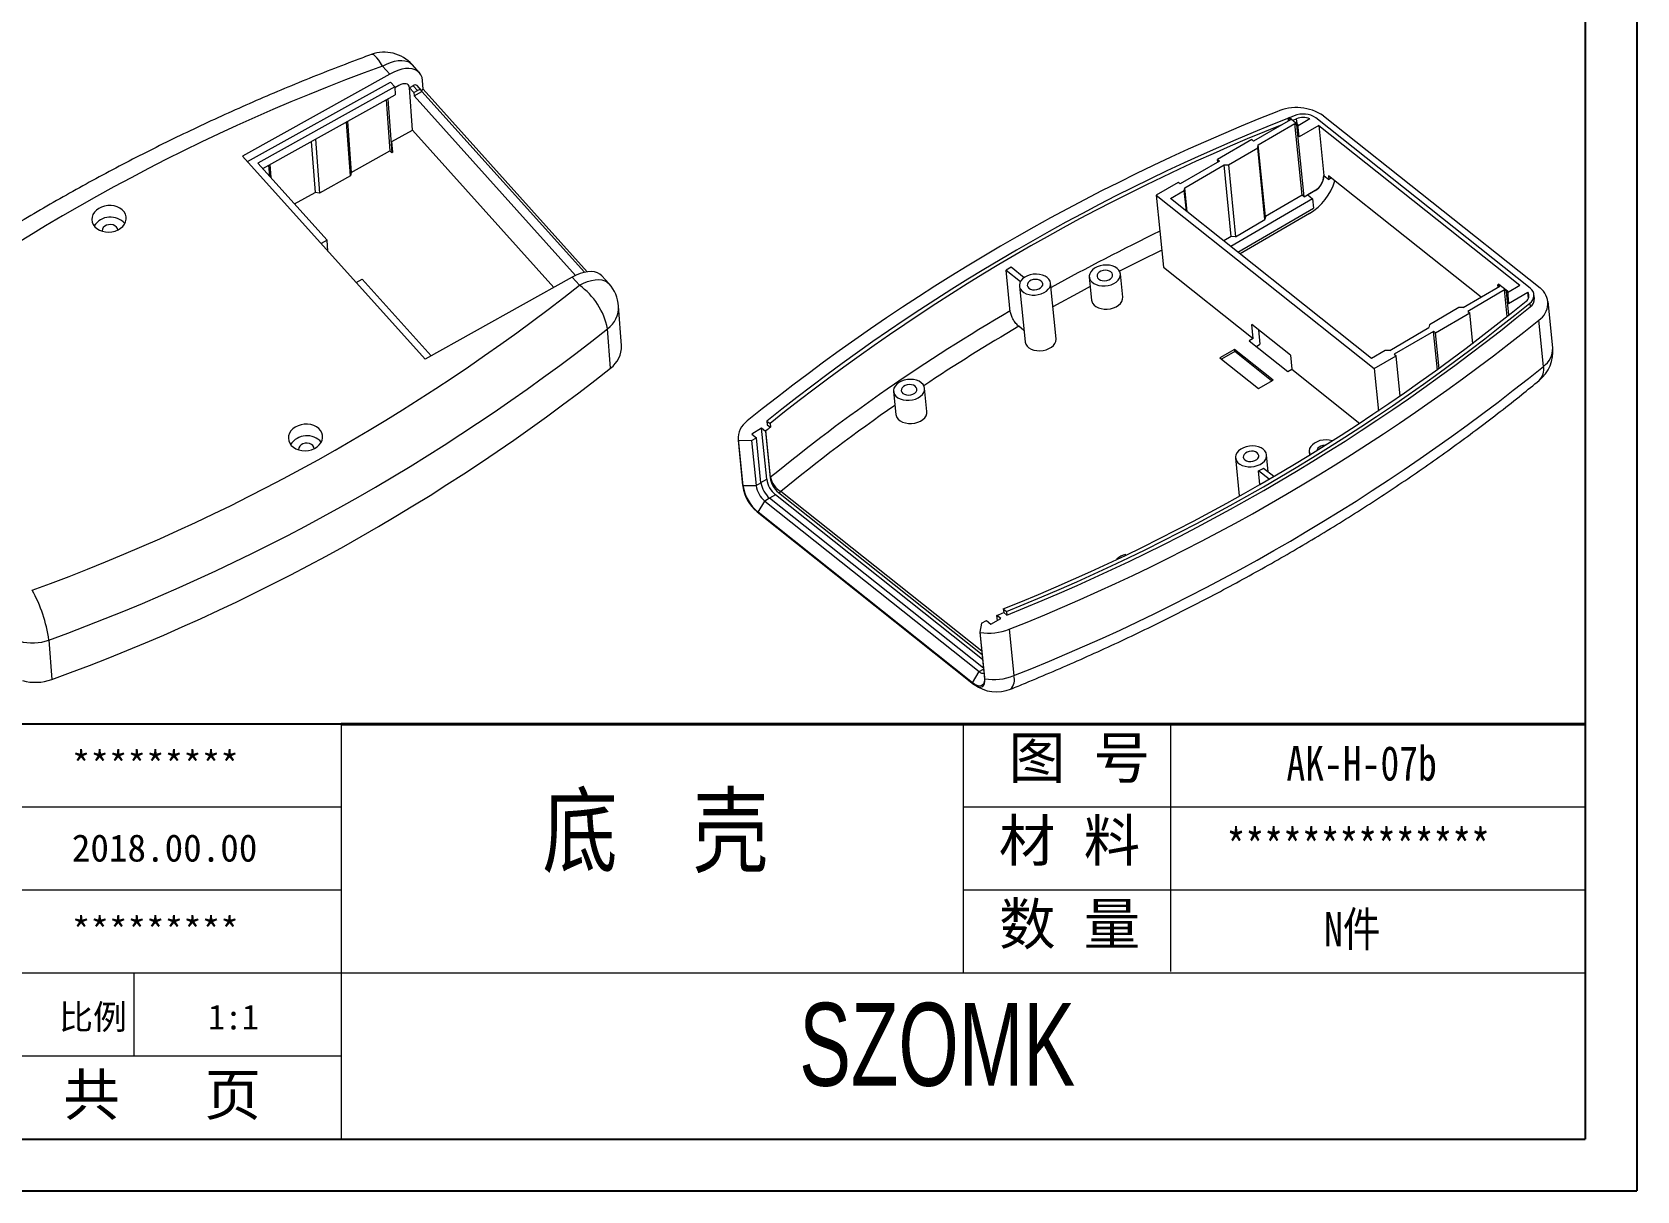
# Model space of a CAD drawing. Header units: inches. Extents: x 3379 to 5004, y 1126 to 1474.
# Drawn here: x 4164.5 to 4421.3, y 1125.7 to 1311.1 of the extents above; entities that cross this region are included whole.
import ezdxf

# ---------------------------------------------------------------- set-up
doc = ezdxf.new("R2010")
doc.units = ezdxf.units.IN
doc.header["$LTSCALE"] = 15
doc.layers.add('文字', color=81, linetype='Continuous')
doc.layers.add('粗实线', color=7, linetype='Continuous', lineweight=30)
doc.layers.add('细实线', color=3, linetype='Continuous', lineweight=9)
doc.styles.get("Standard").update_dxf_attribs({"font": 'txt', "bigfont": 'gbcbig.shx'})
doc.styles.add('宋体', font='', dxfattribs={"width": 0.8, "height": 3.5})
doc.styles.add('长仿宋', font='', dxfattribs={"width": 0.7, "height": 4})
doc.styles.get('宋体').set_extended_font_data('SimSun')
doc.styles.get('长仿宋').set_extended_font_data('SimSun')

msp = doc.modelspace()

# ---------------------------------------------------------------- linework, layer by layer
for p, q in [((4421.336, 1474.021), (4421.336, 1125.657)), ((4413.042, 1465.727), (4413.042, 1133.951)), ((4213.976, 1200.306), (4114.443, 1200.306)), ((3941.398, 1133.951), (4413.042, 1133.951)), ((3928.649, 1125.657), (4421.336, 1125.657))]:
    msp.add_line(p, q)
at = {"color": 7, "linetype": 'Continuous', "lineweight": 15}
for p, q in [((4221.773, 1304.334), (4220.614, 1305.624)), ((4226.518, 1304.56), (4225.358, 1305.85)), ((4221.773, 1304.334), (4198.225, 1291.217)), ((4199.012, 1290.341), (4221.867, 1303.072)), ((4222.569, 1302.292), (4200.673, 1290.095)), ((4221.867, 1303.072), (4222.569, 1302.292)), ((4222.569, 1302.292), (4222.663, 1301.03)), ((4223.2, 1302.501), (4222.579, 1302.155)), ((4225.426, 1295.378), (4224.919, 1302.191)), ((4224.947, 1302.16), (4224.919, 1302.191)), ((4225.525, 1302.482), (4224.947, 1302.16)), ((4225.648, 1301.379), (4224.947, 1302.16)), ((4226.227, 1301.701), (4225.525, 1302.482)), ((4226.859, 1301.731), (4226.158, 1302.512)), ((4227.116, 1301.914), (4227.012, 1303.311)), ((4201.46, 1289.219), (4222.663, 1301.03)), ((4221.194, 1300.212), (4221.801, 1292.054)), ((4221.442, 1300.35), (4222.082, 1291.742)), ((4225.648, 1301.379), (4226.227, 1301.701)), ((4225.648, 1301.379), (4225.686, 1300.875)), ((4225.686, 1300.875), (4226.925, 1301.565)), ((4225.686, 1300.875), (4251.514, 1272.133)), ((4226.836, 1301.758), (4227.116, 1301.914)), ((4226.925, 1301.565), (4252.927, 1272.629)), ((4227.116, 1301.914), (4253.36, 1272.709)), ((4365.881, 1297.044), (4360.007, 1293.615)), ((4365.728, 1297.381), (4365.572, 1297.29)), ((4365.572, 1297.29), (4365.881, 1297.044)), ((4365.612, 1296.888), (4365.572, 1297.29)), ((4365.728, 1297.381), (4367.087, 1296.301)), ((4366.505, 1297.654), (4365.762, 1297.354)), ((4366.265, 1296.955), (4366.871, 1297.199)), ((4369.018, 1297.182), (4367.11, 1296.068)), ((4404.276, 1270.079), (4369.979, 1297.342)), ((4371.194, 1297.666), (4405.843, 1270.122)), ((4215.472, 1288.06), (4214.832, 1296.668)), ((4214.998, 1296.76), (4215.605, 1288.603)), ((4222.121, 1293.537), (4225.426, 1295.378)), ((4248.035, 1270.219), (4225.426, 1295.378)), ((4360.747, 1293.026), (4366.621, 1296.455)), ((4366.621, 1296.455), (4366.93, 1296.21)), ((4367.774, 1284.959), (4366.621, 1296.455)), ((4366.93, 1296.21), (4367.087, 1296.301)), ((4368.083, 1284.713), (4366.93, 1296.21)), ((4367.287, 1294.299), (4367.087, 1296.301)), ((4370.42, 1296.128), (4367.287, 1294.299)), ((4370.42, 1296.128), (4402.582, 1270.561)), ((4370.42, 1296.128), (4371.223, 1288.117)), ((4209.214, 1293.538), (4209.821, 1285.381)), ((4209.874, 1293.906), (4210.515, 1285.299)), ((4215.605, 1288.603), (4221.801, 1292.054)), ((4221.801, 1292.054), (4222.082, 1291.742)), ((4222.247, 1291.834), (4222.082, 1291.742)), ((4222.247, 1291.834), (4222.121, 1293.537)), ((4359.698, 1293.86), (4354.215, 1290.66)), ((4355.965, 1289.809), (4360.664, 1292.552)), ((4360.007, 1293.615), (4359.698, 1293.86)), ((4360.664, 1292.552), (4360.747, 1293.026)), ((4361.817, 1281.056), (4360.664, 1292.552)), ((4361.9, 1281.529), (4360.747, 1293.026)), ((4198.225, 1291.217), (4227.416, 1258.733)), ((4211.76, 1277.757), (4200.673, 1290.095)), ((4202.57, 1287.984), (4202.438, 1289.764)), ((4202.604, 1289.856), (4202.759, 1287.774)), ((4354.524, 1290.415), (4348.259, 1286.757)), ((4348.999, 1286.168), (4355.265, 1289.826)), ((4354.215, 1290.66), (4354.524, 1290.415)), ((4354.256, 1290.258), (4354.215, 1290.66)), ((4355.265, 1289.826), (4355.965, 1289.809)), ((4356.418, 1278.329), (4355.265, 1289.826)), ((4355.965, 1289.809), (4357.118, 1278.312)), ((4215.472, 1288.06), (4210.515, 1285.299)), ((4215.605, 1288.603), (4215.472, 1288.06)), ((4347.95, 1287.002), (4344.425, 1284.945)), ((4348.259, 1286.757), (4347.95, 1287.002)), ((4371.223, 1288.117), (4371.254, 1288.092)), ((4371.254, 1288.092), (4372.026, 1287.479)), ((4396.402, 1268.648), (4371.966, 1288.072)), ((4371.966, 1288.072), (4372.026, 1287.479)), ((4372.422, 1287.71), (4372.026, 1287.479)), ((4206.548, 1283.558), (4209.821, 1285.381)), ((4210.515, 1285.299), (4209.821, 1285.381)), ((4344.425, 1284.945), (4379.303, 1257.22)), ((4344.425, 1284.945), (4345.578, 1273.448)), ((4346.723, 1284.414), (4348.916, 1285.694)), ((4378.885, 1258.848), (4346.723, 1284.414)), ((4348.916, 1285.694), (4348.999, 1286.168)), ((4349.246, 1282.409), (4348.916, 1285.694)), ((4349.388, 1282.296), (4348.999, 1286.168)), ((4369.433, 1284.395), (4356.353, 1276.759)), ((4367.774, 1284.959), (4361.9, 1281.529)), ((4368.083, 1284.713), (4367.774, 1284.959)), ((4368.083, 1284.713), (4369.806, 1285.719)), ((4369.837, 1285.695), (4368.662, 1285.009)), ((4368.662, 1285.009), (4369.433, 1284.395)), ((4369.433, 1284.395), (4369.582, 1282.912)), ((4369.837, 1285.695), (4369.806, 1285.719)), ((4357.492, 1275.854), (4369.582, 1282.912)), ((4368.959, 1282.042), (4357.859, 1275.562)), ((4361.9, 1281.529), (4361.817, 1281.056)), ((4357.118, 1278.312), (4361.817, 1281.056)), ((4211.76, 1277.757), (4210.801, 1277.223)), ((4211.89, 1276.01), (4211.76, 1277.757)), ((4356.418, 1278.329), (4355.242, 1277.643)), ((4357.118, 1278.312), (4356.418, 1278.329)), ((4216.414, 1270.976), (4217.374, 1271.51)), ((4228.375, 1259.268), (4217.374, 1271.51)), ((4250.964, 1271.85), (4227.416, 1258.733)), ((4252.123, 1270.56), (4250.964, 1271.85)), ((4256.867, 1270.786), (4255.708, 1272.076)), ((4321.189, 1273.429), (4320.406, 1272.972)), ((4320.406, 1272.972), (4322.706, 1271.143)), ((4321.072, 1266.327), (4320.406, 1272.972)), ((4323.288, 1271.761), (4321.189, 1273.429)), ((4333.714, 1271.864), (4334.086, 1268.155)), ((4339.061, 1268.654), (4338.689, 1272.362)), ((4345.578, 1273.448), (4359.931, 1262.039)), ((4322.538, 1270.409), (4323.43, 1261.509)), ((4328.405, 1262.007), (4327.513, 1270.908)), ((4393.526, 1266.969), (4399.4, 1270.399)), ((4400.141, 1269.81), (4394.267, 1266.381)), ((4399.248, 1270.735), (4399.092, 1270.644)), ((4399.4, 1270.399), (4399.092, 1270.644)), ((4399.132, 1270.242), (4399.092, 1270.644)), ((4399.248, 1270.735), (4400.606, 1269.656)), ((4400.45, 1269.564), (4400.141, 1269.81)), ((4400.57, 1265.532), (4400.141, 1269.81)), ((4400.45, 1269.564), (4400.606, 1269.656)), ((4400.833, 1265.744), (4400.45, 1269.564)), ((4400.606, 1269.656), (4400.807, 1267.653)), ((4400.63, 1269.422), (4402.582, 1270.561)), ((4400.807, 1267.653), (4403.896, 1269.456)), ((4403.991, 1268.514), (4403.896, 1269.456)), ((4404.929, 1268.484), (4404.869, 1269.078)), ((4258.858, 1260.912), (4258.388, 1267.221)), ((4392.826, 1266.986), (4388.127, 1264.243)), ((4389.093, 1262.935), (4394.576, 1266.135)), ((4393.526, 1266.969), (4392.826, 1266.986)), ((4394.267, 1266.381), (4394.576, 1266.135)), ((4395.07, 1261.208), (4394.576, 1266.135)), ((4404.196, 1267.692), (4404.256, 1267.099)), ((4407.858, 1260.56), (4407.114, 1267.978)), ((4257.1, 1257.293), (4256.63, 1263.601)), ((4323.246, 1263.342), (4322.44, 1263.983)), ((4365.881, 1259.357), (4359.708, 1264.264)), ((4359.931, 1262.039), (4359.708, 1264.264)), ((4381.778, 1260.111), (4388.044, 1263.769)), ((4388.127, 1264.243), (4388.044, 1263.769)), ((4406.396, 1257.574), (4405.652, 1264.992)), ((4359.931, 1262.039), (4359.304, 1261.673)), ((4359.304, 1261.673), (4365.477, 1256.766)), ((4360.443, 1260.768), (4361.019, 1261.104)), ((4360.789, 1263.405), (4361.019, 1261.104)), ((4388.785, 1263.18), (4382.519, 1259.522)), ((4389.093, 1262.935), (4388.785, 1263.18)), ((4389.406, 1256.983), (4388.785, 1263.18)), ((4389.671, 1257.176), (4389.093, 1262.935)), ((4356.955, 1260.302), (4354.605, 1258.93)), ((4354.605, 1258.93), (4360.778, 1254.023)), ((4356.992, 1259.931), (4354.89, 1258.704)), ((4363.128, 1255.395), (4356.955, 1260.302)), ((4356.992, 1259.931), (4356.955, 1260.302)), ((4362.88, 1255.25), (4356.992, 1259.931)), ((4365.881, 1259.357), (4366.104, 1257.132)), ((4381.078, 1260.128), (4378.885, 1258.848)), ((4379.303, 1257.22), (4382.828, 1259.277)), ((4381.778, 1260.111), (4381.078, 1260.128)), ((4382.519, 1259.522), (4382.828, 1259.277)), ((4383.478, 1252.788), (4382.828, 1259.277)), ((4365.477, 1256.766), (4366.104, 1257.132)), ((4366.104, 1257.132), (4377.017, 1248.457)), ((4379.303, 1257.22), (4379.986, 1250.416)), ((4302.386, 1253.575), (4302.758, 1249.867)), ((4307.733, 1250.365), (4307.362, 1254.074)), ((4360.778, 1254.023), (4363.128, 1255.395)), ((4282.126, 1248.833), (4282.628, 1248.434)), ((4282.126, 1248.833), (4282.185, 1248.24)), ((4282.185, 1248.24), (4282.688, 1247.841)), ((4282.628, 1248.434), (4282.688, 1247.841)), ((4277.505, 1245.86), (4278.249, 1238.443)), ((4277.564, 1245.759), (4277.512, 1245.8)), ((4277.512, 1245.8), (4278.256, 1238.383)), ((4277.564, 1245.759), (4279.665, 1245.708)), ((4278.288, 1238.54), (4277.564, 1245.759)), ((4279.665, 1245.708), (4280.448, 1246.166)), ((4279.665, 1245.708), (4280.389, 1238.49)), ((4281.274, 1247.669), (4279.707, 1246.754)), ((4279.707, 1246.754), (4280.448, 1246.166)), ((4281.172, 1238.947), (4280.448, 1246.166)), ((4281.888, 1247.18), (4281.274, 1247.669)), ((4282.092, 1239.51), (4281.274, 1247.669)), ((4281.888, 1247.18), (4282.632, 1239.763)), ((4282.717, 1239.837), (4281.973, 1247.254)), ((4357.107, 1242.929), (4357.717, 1236.842)), ((4362.355, 1240.705), (4362.082, 1243.428)), ((4368.901, 1243.893), (4368.953, 1243.376)), ((4361.02, 1238.701), (4360.804, 1240.858)), ((4362.471, 1239.533), (4360.804, 1240.858)), ((4361.587, 1241.315), (4363.257, 1239.988)), ((4278.249, 1238.443), (4278.256, 1238.383)), ((4278.288, 1238.54), (4280.389, 1238.49)), ((4280.389, 1238.49), (4281.172, 1238.947)), ((4280.709, 1234.227), (4281.772, 1236.025)), ((4282.555, 1236.482), (4281.772, 1236.025)), ((4281.772, 1236.025), (4316.091, 1208.744)), ((4316.783, 1209.274), (4282.555, 1236.482)), ((4316.642, 1210.68), (4283.475, 1237.045)), ((4283.972, 1237.376), (4316.563, 1211.469)), ((4280.55, 1234.295), (4315.2, 1206.751)), ((4315.028, 1206.946), (4280.709, 1234.227)), ((4317.977, 1216.333), (4319.544, 1217.247)), ((4319.544, 1217.247), (4318.929, 1217.736)), ((4319.009, 1216.935), (4318.929, 1217.736)), ((4319.95, 1218.766), (4320.452, 1218.367)), ((4319.95, 1218.766), (4320.01, 1218.173)), ((4320.01, 1218.173), (4320.512, 1217.774)), ((4320.452, 1218.367), (4320.512, 1217.774)), ((4316.453, 1216.465), (4316.204, 1215.043)), ((4316.257, 1215.001), (4316.204, 1215.043)), ((4316.204, 1215.043), (4316.928, 1207.824)), ((4317, 1207.584), (4316.257, 1215.001)), ((4316.453, 1216.465), (4317.236, 1216.922)), ((4317.236, 1216.922), (4317.977, 1216.333)), ((4320.898, 1215.515), (4321.642, 1208.097)), ((4167.218, 1213.795), (4167.687, 1207.487)), ((4315.028, 1206.946), (4316.091, 1208.744))]:
    msp.add_line(p, q, dxfattribs=at)
at = {"color": 8, "linetype": 'Continuous', "lineweight": 15}
for p, q in [((4366.951, 1296.41), (4366.871, 1297.199)), ((4281.17, 1238.971), (4282.092, 1239.51)), ((4283.475, 1237.045), (4282.537, 1236.497)), ((4316.509, 1212.009), (4284.368, 1237.558)), ((4316.091, 1208.744), (4316.795, 1209.155))]:
    msp.add_line(p, q, dxfattribs=at)
at = {"color": 8, "linetype": 'Continuous', "lineweight": 15, "flags": 128}
for points in [[(4220.614, 1305.624), (4220.304, 1306.139), (4220.004, 1306.581), (4219.719, 1306.941), (4219.454, 1307.214), (4219.214, 1307.395), (4219.003, 1307.481), (4218.824, 1307.47), (4218.823, 1307.47)], [(4220.614, 1305.624), (4221.263, 1305.952), (4221.907, 1306.21), (4222.532, 1306.393), (4223.13, 1306.498), (4223.69, 1306.523), (4224.202, 1306.468), (4224.657, 1306.334), (4225.048, 1306.123), (4225.358, 1305.85)], [(4345.303, 1276.195), (4341.826, 1274.481), (4338.543, 1272.817)], [(4252.123, 1270.56), (4252.772, 1270.888), (4253.416, 1271.146), (4254.042, 1271.329), (4254.639, 1271.434), (4255.199, 1271.459), (4255.711, 1271.404), (4256.166, 1271.27), (4256.557, 1271.059), (4256.867, 1270.786)], [(4333.864, 1270.369), (4332.39, 1269.578), (4327.894, 1267.106)]]:
    msp.add_lwpolyline(points, dxfattribs=at)
at = {"color": 7, "linetype": 'Continuous', "lineweight": 15, "flags": 128}
for points in [[(4227.012, 1303.311), (4226.933, 1303.781), (4226.77, 1304.196), (4226.527, 1304.549), (4226.207, 1304.833), (4225.816, 1305.044), (4225.361, 1305.178), (4224.849, 1305.233), (4224.29, 1305.208), (4223.692, 1305.103), (4223.066, 1304.92), (4222.423, 1304.662), (4221.773, 1304.334)], [(4224.947, 1302.16), (4224.897, 1302.388), (4224.785, 1302.573), (4224.616, 1302.706), (4224.396, 1302.783), (4224.134, 1302.8), (4223.84, 1302.757), (4223.525, 1302.656), (4223.2, 1302.501)], [(4226.925, 1301.565), (4226.905, 1301.656), (4226.861, 1301.73), (4226.793, 1301.783), (4226.705, 1301.814), (4226.6, 1301.821), (4226.483, 1301.804), (4226.356, 1301.763), (4226.227, 1301.701)], [(4174.587, 1279.924), (4174.921, 1279.622), (4175.324, 1279.376), (4175.783, 1279.196), (4176.28, 1279.088), (4176.799, 1279.056), (4177.32, 1279.102), (4177.824, 1279.222), (4178.293, 1279.414), (4178.711, 1279.67), (4179.062, 1279.981), (4179.333, 1280.335), (4179.514, 1280.721), (4179.6, 1281.123), (4179.587, 1281.528), (4179.475, 1281.92), (4179.268, 1282.287), (4178.975, 1282.613), (4178.605, 1282.888), (4178.172, 1283.102), (4177.691, 1283.247), (4177.181, 1283.317), (4176.659, 1283.311), (4176.144, 1283.227), (4175.655, 1283.07), (4175.21, 1282.846), (4174.824, 1282.561), (4174.512, 1282.227), (4174.284, 1281.855), (4174.15, 1281.459), (4174.114, 1281.054), (4174.176, 1280.653), (4174.336, 1280.272), (4174.587, 1279.924)], [(4178.247, 1279.39), (4178.189, 1279.63), (4178.033, 1279.873), (4177.794, 1280.07), (4177.49, 1280.204), (4177.146, 1280.264), (4176.791, 1280.247), (4176.453, 1280.152), (4176.159, 1279.989), (4175.933, 1279.769), (4175.794, 1279.511), (4175.752, 1279.236), (4175.754, 1279.205)], [(4338.16, 1273.256), (4337.809, 1273.48), (4337.393, 1273.647), (4336.927, 1273.752), (4336.432, 1273.79), (4335.928, 1273.759), (4335.435, 1273.66), (4334.973, 1273.499), (4334.561, 1273.28), (4334.217, 1273.014), (4333.954, 1272.711), (4333.783, 1272.383), (4333.711, 1272.045), (4333.741, 1271.709), (4333.872, 1271.39), (4334.098, 1271.1), (4334.41, 1270.852), (4334.796, 1270.655), (4335.239, 1270.518), (4335.722, 1270.447), (4336.224, 1270.443), (4336.725, 1270.508), (4337.205, 1270.639), (4337.644, 1270.83), (4338.024, 1271.073), (4338.329, 1271.36), (4338.547, 1271.676), (4338.67, 1272.011), (4338.691, 1272.35), (4338.61, 1272.68), (4338.431, 1272.986), (4338.16, 1273.256)], [(4255.708, 1272.076), (4255.398, 1272.349), (4255.007, 1272.56), (4254.552, 1272.695), (4254.04, 1272.749), (4253.48, 1272.724), (4252.882, 1272.619), (4252.256, 1272.436), (4251.613, 1272.178), (4250.964, 1271.85)], [(4326.983, 1271.802), (4326.632, 1272.025), (4326.216, 1272.193), (4325.751, 1272.298), (4325.256, 1272.335), (4324.751, 1272.304), (4324.258, 1272.206), (4323.796, 1272.045), (4323.385, 1271.826), (4323.04, 1271.56), (4322.777, 1271.257), (4322.606, 1270.929), (4322.534, 1270.591), (4322.564, 1270.255), (4322.695, 1269.935), (4322.921, 1269.646), (4323.233, 1269.398), (4323.619, 1269.201), (4324.062, 1269.064), (4324.545, 1268.992), (4325.047, 1268.989), (4325.548, 1269.054), (4326.028, 1269.185), (4326.467, 1269.376), (4326.847, 1269.619), (4327.152, 1269.905), (4327.371, 1270.222), (4327.493, 1270.557), (4327.514, 1270.896), (4327.433, 1271.225), (4327.254, 1271.531), (4326.983, 1271.802)], [(4326.004, 1271.23), (4325.747, 1271.38), (4325.432, 1271.471), (4325.083, 1271.497), (4324.73, 1271.454), (4324.401, 1271.347), (4324.122, 1271.185), (4323.917, 1270.979), (4323.801, 1270.748), (4323.784, 1270.51), (4323.868, 1270.283), (4324.046, 1270.087), (4324.303, 1269.938), (4324.619, 1269.846), (4324.967, 1269.821), (4325.32, 1269.863), (4325.65, 1269.97), (4325.928, 1270.133), (4326.134, 1270.338), (4326.249, 1270.569), (4326.266, 1270.808), (4326.182, 1271.034), (4326.004, 1271.23)], [(4337.181, 1272.684), (4336.924, 1272.834), (4336.608, 1272.925), (4336.26, 1272.951), (4335.907, 1272.908), (4335.578, 1272.801), (4335.299, 1272.639), (4335.093, 1272.434), (4334.978, 1272.202), (4334.961, 1271.964), (4335.045, 1271.737), (4335.223, 1271.541), (4335.48, 1271.392), (4335.796, 1271.301), (4336.144, 1271.275), (4336.497, 1271.318), (4336.826, 1271.424), (4337.105, 1271.587), (4337.311, 1271.792), (4337.426, 1272.024), (4337.443, 1272.262), (4337.359, 1272.489), (4337.181, 1272.684)], [(4334.086, 1268.155), (4334.113, 1268), (4334.244, 1267.681), (4334.47, 1267.391), (4334.782, 1267.143), (4335.168, 1266.946), (4335.611, 1266.81), (4336.093, 1266.738), (4336.596, 1266.735), (4337.097, 1266.8), (4337.577, 1266.93), (4338.016, 1267.121), (4338.396, 1267.365), (4338.701, 1267.651), (4338.919, 1267.968), (4339.041, 1268.303), (4339.062, 1268.642), (4339.061, 1268.654)], [(4323.43, 1261.509), (4323.439, 1261.439), (4323.545, 1261.114), (4323.748, 1260.815), (4324.039, 1260.555), (4324.408, 1260.345), (4324.838, 1260.192), (4325.313, 1260.103), (4325.812, 1260.083), (4326.316, 1260.131), (4326.804, 1260.245), (4327.255, 1260.422), (4327.651, 1260.653), (4327.977, 1260.93), (4328.217, 1261.24), (4328.364, 1261.572), (4328.411, 1261.912), (4328.405, 1262.007)], [(4306.832, 1254.968), (4306.481, 1255.191), (4306.065, 1255.359), (4305.599, 1255.464), (4305.104, 1255.501), (4304.6, 1255.47), (4304.107, 1255.372), (4303.645, 1255.21), (4303.234, 1254.992), (4302.889, 1254.726), (4302.626, 1254.423), (4302.455, 1254.095), (4302.383, 1253.756), (4302.413, 1253.421), (4302.544, 1253.101), (4302.77, 1252.812), (4303.082, 1252.563), (4303.468, 1252.367), (4303.911, 1252.23), (4304.394, 1252.158), (4304.896, 1252.155), (4305.397, 1252.22), (4305.877, 1252.35), (4306.316, 1252.541), (4306.696, 1252.785), (4307.001, 1253.071), (4307.219, 1253.388), (4307.342, 1253.723), (4307.363, 1254.062), (4307.282, 1254.391), (4307.103, 1254.697), (4306.832, 1254.968)], [(4305.853, 1254.396), (4305.596, 1254.546), (4305.28, 1254.637), (4304.932, 1254.662), (4304.579, 1254.62), (4304.25, 1254.513), (4303.971, 1254.35), (4303.765, 1254.145), (4303.65, 1253.914), (4303.633, 1253.675), (4303.717, 1253.449), (4303.895, 1253.253), (4304.152, 1253.103), (4304.468, 1253.012), (4304.816, 1252.987), (4305.169, 1253.029), (4305.498, 1253.136), (4305.777, 1253.299), (4305.983, 1253.504), (4306.098, 1253.735), (4306.115, 1253.974), (4306.031, 1254.2), (4305.853, 1254.396)], [(4206.023, 1244.942), (4206.357, 1244.64), (4206.76, 1244.394), (4207.219, 1244.214), (4207.716, 1244.106), (4208.235, 1244.074), (4208.756, 1244.119), (4209.26, 1244.24), (4209.729, 1244.431), (4210.147, 1244.687), (4210.497, 1244.998), (4210.768, 1245.353), (4210.95, 1245.738), (4211.036, 1246.141), (4211.022, 1246.545), (4210.911, 1246.938), (4210.704, 1247.304), (4210.411, 1247.631), (4210.041, 1247.906), (4209.608, 1248.12), (4209.127, 1248.264), (4208.617, 1248.335), (4208.095, 1248.328), (4207.58, 1248.245), (4207.091, 1248.088), (4206.645, 1247.863), (4206.26, 1247.579), (4205.947, 1247.244), (4205.72, 1246.873), (4205.586, 1246.477), (4205.549, 1246.072), (4205.612, 1245.671), (4205.772, 1245.29), (4206.023, 1244.942)], [(4302.758, 1249.867), (4302.785, 1249.712), (4302.916, 1249.393), (4303.142, 1249.103), (4303.454, 1248.855), (4303.84, 1248.658), (4304.283, 1248.521), (4304.765, 1248.45), (4305.268, 1248.446), (4305.769, 1248.511), (4306.249, 1248.642), (4306.688, 1248.833), (4307.068, 1249.076), (4307.373, 1249.363), (4307.591, 1249.679), (4307.713, 1250.014), (4307.735, 1250.353), (4307.733, 1250.365)], [(4372.641, 1245.657), (4372.579, 1245.677), (4372.114, 1245.781), (4371.619, 1245.819), (4371.115, 1245.788), (4370.621, 1245.69), (4370.16, 1245.528), (4369.748, 1245.31), (4369.404, 1245.043), (4369.141, 1244.74), (4368.97, 1244.413), (4368.898, 1244.074), (4368.928, 1243.738), (4369.049, 1243.435)], [(4209.683, 1244.408), (4209.625, 1244.647), (4209.469, 1244.89), (4209.23, 1245.087), (4208.926, 1245.221), (4208.582, 1245.282), (4208.227, 1245.264), (4207.889, 1245.17), (4207.595, 1245.006), (4207.369, 1244.786), (4207.23, 1244.528), (4207.188, 1244.253), (4207.19, 1244.222)], [(4361.552, 1244.322), (4361.202, 1244.545), (4360.785, 1244.713), (4360.32, 1244.818), (4359.825, 1244.856), (4359.32, 1244.825), (4358.827, 1244.726), (4358.365, 1244.565), (4357.954, 1244.346), (4357.61, 1244.08), (4357.347, 1243.777), (4357.176, 1243.449), (4357.104, 1243.111), (4357.134, 1242.775), (4357.264, 1242.456), (4357.49, 1242.166), (4357.803, 1241.918), (4358.188, 1241.721), (4358.631, 1241.584), (4359.114, 1241.513), (4359.616, 1241.509), (4360.118, 1241.574), (4360.598, 1241.705), (4361.037, 1241.896), (4361.416, 1242.139), (4361.722, 1242.425), (4361.94, 1242.742), (4362.062, 1243.077), (4362.083, 1243.416), (4362.002, 1243.745), (4361.823, 1244.052), (4361.552, 1244.322)], [(4360.573, 1243.75), (4360.316, 1243.9), (4360.001, 1243.991), (4359.652, 1244.017), (4359.299, 1243.974), (4358.97, 1243.867), (4358.691, 1243.705), (4358.486, 1243.499), (4358.37, 1243.268), (4358.354, 1243.03), (4358.438, 1242.803), (4358.615, 1242.607), (4358.873, 1242.458), (4359.188, 1242.366), (4359.537, 1242.341), (4359.89, 1242.384), (4360.219, 1242.49), (4360.498, 1242.653), (4360.703, 1242.858), (4360.819, 1243.09), (4360.835, 1243.328), (4360.751, 1243.554), (4360.573, 1243.75)], [(4371.558, 1244.98), (4371.446, 1244.98), (4371.093, 1244.938), (4370.764, 1244.831), (4370.485, 1244.668), (4370.28, 1244.463), (4370.164, 1244.232), (4370.143, 1244.104)], [(4316.928, 1207.824), (4316.941, 1207.399), (4316.887, 1207.04), (4316.769, 1206.756), (4316.59, 1206.557), (4316.356, 1206.449), (4316.073, 1206.435), (4315.751, 1206.515), (4315.399, 1206.687), (4315.028, 1206.946)], [(4315.2, 1206.751), (4315.551, 1206.506), (4315.885, 1206.343), (4316.19, 1206.267), (4316.458, 1206.281), (4316.68, 1206.383), (4316.849, 1206.572), (4316.961, 1206.841), (4317.012, 1207.181), (4317, 1207.584)]]:
    msp.add_lwpolyline(points, dxfattribs=at)
at = {"color": 7, "linetype": 'Continuous', "lineweight": 15}
for centre, radius, start, end in [((4220.895, 1301.839), 6, 41.9435, 110.20624), ((4327.035, 1011.572), 312.717, 109.89579, 128.34371), ((4224.254, 1302.169), 0.665, 1.93142, 41.28225), ((4225.862, 1302.067), 0.535, 56.39926, 129.04215), ((4484.128, 994.737), 326.591, 111.63395, 128.91646), ((4484.771, 995.865), 324.127, 111.57701, 128.69711), ((4366.857, 1291.161), 7.818, 56.31149, 113.64049), ((4367.955, 1294.292), 3.661, 56.42439, 113.31553), ((4367.924, 1294.617), 2.788, 66.89279, 112.17359), ((4484.47, 996.756), 322.618, 111.83133, 128.72899), ((4364.237, 1289.886), 9.155, 301.04788, 343.25203), ((4368.436, 1288.147), 2.788, 299.43232, 359.38363), ((4368.467, 1288.122), 2.788, 299.43232, 359.38363), ((4177.071, 1278.349), 3.11, 41.91994, 146.59145), ((4058.12, 1515.825), 312.717, 289.89579, 308.34371), ((4245.415, 1261.276), 11.454, 11.71205, 54.149), ((4252.405, 1266.775), 6, 4.25569, 41.9435), ((4403.021, 1268.884), 1.046, 303.15635, 33.17226), ((4403.409, 1268.913), 1.453, 302.83858, 53.33949), ((4403.951, 1267.624), 3.134, 302.87083, 52.85465), ((4200.919, 1516.61), 320.748, 291.78383, 309.18888), ((4201.002, 1516.92), 321.562, 291.80615, 309.1902), ((4201.062, 1516.327), 321.562, 291.80615, 309.1902), ((4403.328, 1268.405), 1.602, 305.37378, 2.82586), ((4058.573, 1513.993), 319.253, 289.89579, 308.34371), ((4200.492, 1519.1), 326.591, 291.63395, 308.91646), ((4254.556, 1260.765), 4.304, 306.22428, 1.95896), ((4401.888, 1259.962), 6, 309.46708, 5.72597), ((4059.042, 1507.684), 319.253, 289.89579, 308.34371), ((4201.235, 1511.683), 326.591, 291.63395, 308.91646), ((4280.989, 1246.009), 3.483, 125.47142, 183.43986), ((4208.507, 1243.366), 3.11, 41.91994, 146.59145), ((4283.096, 1245.889), 1.768, 129.44333, 133.08349), ((4451.31, 1041.59), 266.407, 129.26818, 129.46701), ((4359.811, 1243.459), 2.784, 290.90074, 309.64966), ((4284.219, 1239.041), 6, 185.72597, 187.04048), ((4284.897, 1239.423), 6.723, 188.89931, 229.70551), ((4285.283, 1239.63), 7.079, 188.85429, 229.75053), ((4284.412, 1239.127), 4.073, 189.00073, 229.60409), ((4285.195, 1239.584), 4.073, 189.00073, 229.60409), ((4286.115, 1240.147), 4.073, 189.00073, 229.60409), ((4283.84, 1238.472), 1.768, 129.44333, 133.08349), ((4286.527, 1240.38), 3.944, 189.00073, 229.60409), ((4285.94, 1240.435), 3.279, 190.50698, 241.34116), ((4283.3, 1239.366), 2.1, 288.64759, 300.56394), ((4340.082, 1224.458), 3.05, 99.98727, 130.99472), ((4145.095, 1210.811), 22.323, 7.68116, 29.41069), ((4318.049, 1220.246), 2.66, 289.31323, 292.08589), ((4177.7, 1565.957), 375.774, 292.09573, 292.25382), ((4317.648, 1223.661), 8.771, 260.87404, 291.75146), ((4164.608, 1220.928), 7.596, 254.31022, 290.10015), ((4165.077, 1214.62), 7.596, 254.31022, 290.10015), ((4316.762, 1209.389), 0.931, 223.87506, 276.27498), ((4318.391, 1216.243), 8.771, 260.87404, 291.75146), ((4318.869, 1211.497), 6, 233.50993, 292.09577)]:
    msp.add_arc(centre, radius, start, end, dxfattribs=at)
at = {"color": 8, "linetype": 'Continuous', "lineweight": 15}
for centre, radius, start, end in [((4494.108, 969.983), 343.282, 115.7442, 119.01818), ((4254.195, 1267.021), 4.198, 305.45485, 2.72839), ((4469.211, 1012.065), 294.381, 120.21607, 129.30977), ((4478.914, 996.599), 309.804, 120.33626, 123.65167), ((4404.365, 1260.42), 3.495, 305.50973, 2.30295), ((4404.008, 1257.083), 2.438, 314.02077, 11.62584), ((4461.545, 1021.998), 279.03, 124.72215, 129.41823), ((4319.591, 1207.446), 2.151, 315.50226, 17.62844)]:
    msp.add_arc(centre, radius, start, end, dxfattribs=at)
at = {"color": 7, "linetype": 'Continuous', "lineweight": 15}
for points, knots in [([(4218.823, 1307.47), (4218.005, 1307.167), (4215.641, 1306.291), (4211.758, 1304.794), (4207.187, 1302.962), (4202.655, 1301.068), (4198.162, 1299.114), (4193.71, 1297.101), (4189.3, 1295.03), (4184.934, 1292.901), (4180.613, 1290.714), (4176.338, 1288.47), (4172.11, 1286.17), (4167.931, 1283.815), (4163.802, 1281.405), (4159.724, 1278.941), (4155.699, 1276.423), (4151.728, 1273.853), (4147.811, 1271.231), (4143.951, 1268.559), (4140.147, 1265.836), (4136.403, 1263.063), (4132.871, 1260.364), (4130.614, 1258.57), (4129.562, 1257.735)], [0, 0, 0, 0, 0.0247203, 0.0714491, 0.1181789, 0.1649088, 0.2116388, 0.2583688, 0.3050988, 0.3518287, 0.3985583, 0.4452877, 0.4920166, 0.5387451, 0.5854729, 0.6321999, 0.678926, 0.725651, 0.7723748, 0.8190971, 0.8658178, 0.9125367, 0.9592535, 1, 1, 1, 1]), ([(4322.44, 1263.983), (4322.286, 1264.105), (4322.13, 1264.26), (4321.904, 1264.534), (4321.832, 1264.629), (4321.692, 1264.83), (4321.625, 1264.935), (4321.499, 1265.151), (4321.442, 1265.26), (4321.336, 1265.48), (4321.287, 1265.592), (4321.204, 1265.811), (4321.168, 1265.918), (4321.11, 1266.128), (4321.087, 1266.231), (4321.072, 1266.327)], [0, 0, 0, 0, 0.25, 0.25, 0.375, 0.375, 0.5, 0.5, 0.625, 0.625, 0.75, 0.75, 0.875, 0.875, 1, 1, 1, 1]), ([(4321.126, 1205.938), (4321.914, 1206.26), (4324.195, 1207.191), (4327.937, 1208.771), (4332.338, 1210.692), (4336.696, 1212.662), (4341.008, 1214.681), (4345.275, 1216.748), (4349.494, 1218.862), (4353.665, 1221.023), (4357.786, 1223.23), (4361.857, 1225.482), (4365.875, 1227.779), (4369.839, 1230.12), (4373.749, 1232.504), (4377.603, 1234.931), (4381.4, 1237.401), (4385.139, 1239.911), (4388.819, 1242.462), (4392.438, 1245.053), (4395.996, 1247.683), (4399.49, 1250.352), (4402.727, 1252.9), (4404.775, 1254.572), (4405.702, 1255.33)], [0, 0, 0, 0, 0.0247143, 0.071525, 0.1183382, 0.1651534, 0.2119707, 0.2587899, 0.3056111, 0.3524342, 0.3992592, 0.4460859, 0.4929144, 0.5397443, 0.5865757, 0.6334083, 0.680242, 0.7270764, 0.7739115, 0.8207469, 0.8675822, 0.914417, 0.961251, 1, 1, 1, 1])]:
    msp.add_open_spline(points, degree=3, knots=knots, dxfattribs=at)
at = {"layer": '粗实线', "color": 7, "lineweight": 40}
msp.add_line((4413.042, 1200.306), (4213.976, 1200.306), dxfattribs=at)
at = {"layer": '细实线', "color": 7}
for p, q in [((4213.976, 1200.306), (4213.976, 1133.951)), ((4313.509, 1200.306), (4313.509, 1160.493)), ((4346.687, 1200.306), (4346.687, 1160.772)), ((4213.976, 1187.035), (4114.443, 1187.035)), ((4413.042, 1187.035), (4313.509, 1187.035)), ((4213.976, 1173.764), (4114.443, 1173.764)), ((4413.042, 1173.764), (4313.509, 1173.764)), ((4413.042, 1160.493), (4114.443, 1160.493)), ((4180.799, 1160.493), (4180.799, 1147.222)), ((4213.976, 1147.222), (4114.443, 1147.222))]:
    msp.add_line(p, q, dxfattribs=at)

# ---------------------------------------------------------------- texts
at = {"char_height": 4.36441, "width": 2480.51141, "attachment_point": 1}
for s, insert in [('{\\fSimHei|b0|i0|c134|p49;*********}', (4170.9, 1195.979)), ('{\\fSimHei|b0|i0|c134|p49;2018.00.00}', (4170.9, 1182.708)), ('{\\fSimHei|b0|i0|c134|p49;*********}', (4170.9, 1169.437))]:
    msp.add_mtext(s, dxfattribs=dict(at, insert=insert))
at = {"layer": '文字', "color": 0, "attachment_point": 1, "style": '宋体'}
for s, insert, char_height, width in [('{\\H1.111x;AK-H-07b}', (4365.255, 1196.84), 4.97664, 57.53555), ('底  壳', (4246.191, 1188.849), 11.0592, 141.38789), ('{\\H1.111x;**************}', (4355.682, 1183.569), 4.97664, 57.53555), ('{\\H1.111x;N件}', (4371.275, 1170.298), 4.97664, 57.53555)]:
    msp.add_mtext(s, dxfattribs=dict(at, insert=insert, char_height=char_height, width=width))
at = {"layer": '粗实线', "insert": (4287.29, 1155.741), "char_height": 13.27104, "width": 148.82158, "attachment_point": 1, "style": '长仿宋'}
msp.add_mtext('{\\fSTXinwei|b0|i0|c134|p2;SZOMK}', dxfattribs=at)
at = {"layer": '细实线', "color": 7, "attachment_point": 1}
for s, insert, char_height, width in [('{\\fSimSun|b0|i0|c134|p54;图 号}', (4320.806, 1198.292), 6.63552, 33.1776), ('{\\fSimSun|b0|i0|c134|p54;材 料   }', (4319.232, 1185.021), 6.63552, 33.1776), ('{\\fSimSun|b0|i0|c134|p54;数 量}', (4319.265, 1171.684), 6.63552, 29.98012), ('{\\fSimSun|b0|i0|c134|p54;比例}', (4168.854, 1155.467), 3.98131, 17.47672), ('{\\fSimSun|b0|i0|c134|p54;1:1}', (4192.701, 1155.467), 3.98131, 17.47672), ('{\\fSimSun|b0|i0|c134|p54; 共   页}', (4165.022, 1144.377), 6.63552, 49.7664)]:
    msp.add_mtext(s, dxfattribs=dict(at, insert=insert, char_height=char_height, width=width))

doc.saveas('drawing.dxf')
